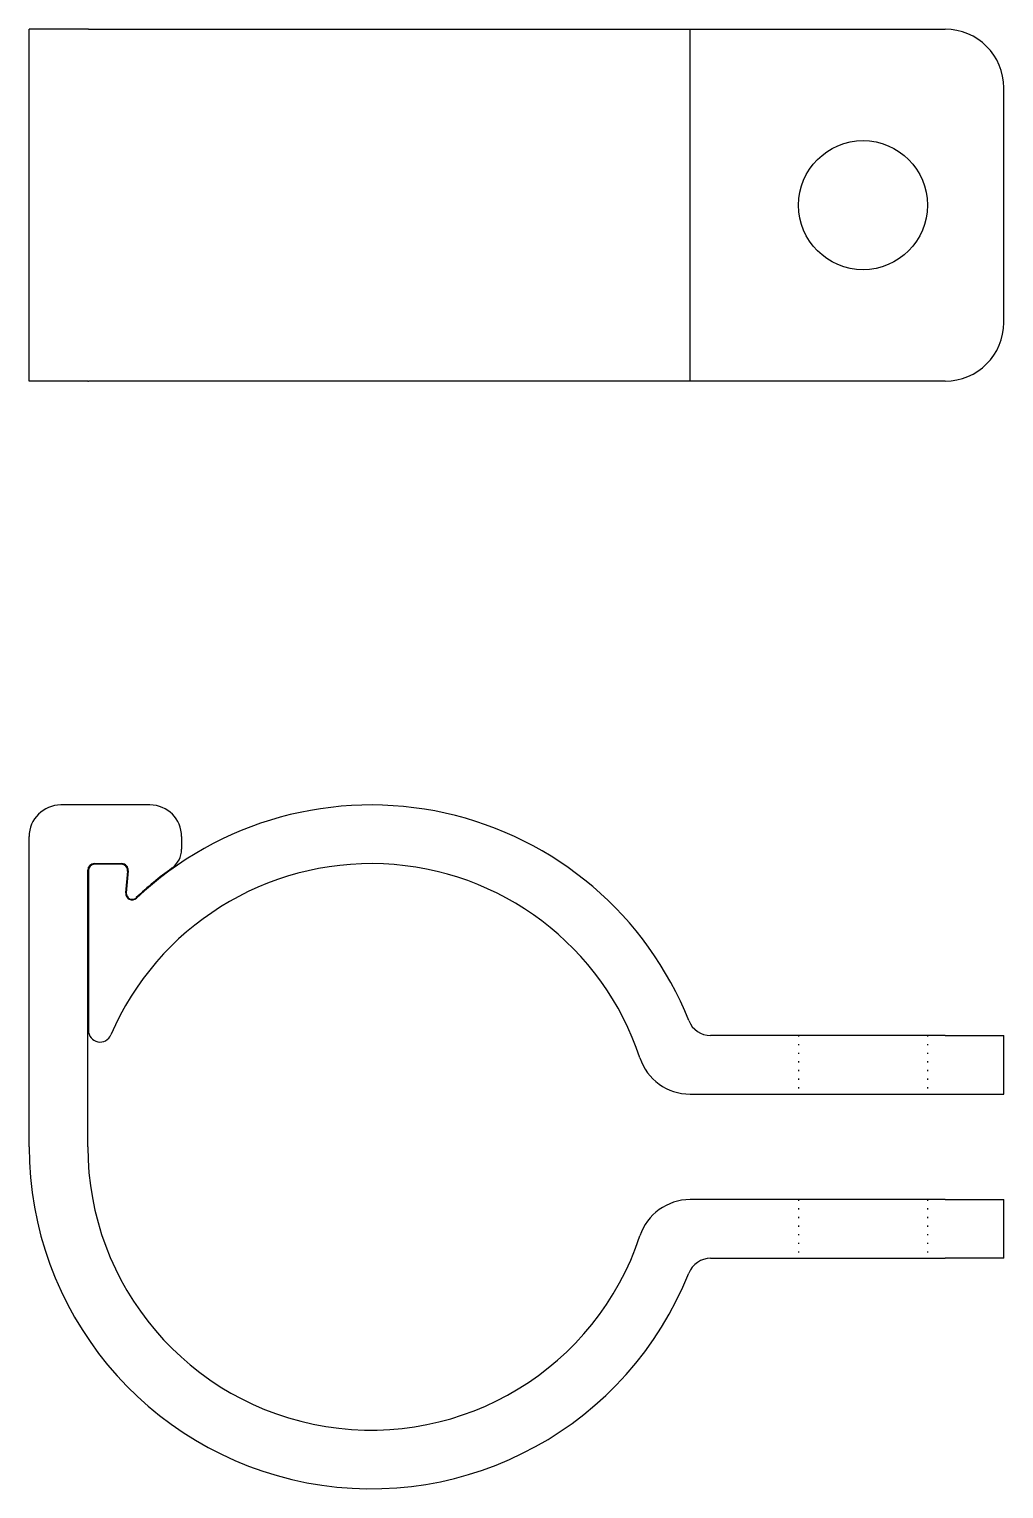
# Model space of a CAD drawing. Header units: millimetres. Extents: x 11 to 94, y 1 to 125.
import ezdxf

# ---------------------------------------------------------------- set-up
doc = ezdxf.new("R2010")
doc.units = ezdxf.units.MM
doc.linetypes.add('DOT2', pattern=[0.635, 0, -0.635])
doc.layers.add('TRACO__INVISIVEL', color=4, linetype='DOT2')

msp = doc.modelspace()

# ---------------------------------------------------------------- linework, layer by layer
at = {"color": 7, "linetype": 'Continuous', "lineweight": 25}
for p, q in [((11.19, 95.35), (11.19, 125.35)), ((16.19, 125.35), (11.19, 125.35)), ((16.24, 125.35), (16.19, 125.35)), ((16.24, 125.35), (18.16, 125.35)), ((18.16, 125.35), (63.27, 125.35)), ((63.27, 125.35), (67.54, 125.35)), ((67.54, 95.35), (67.54, 125.35)), ((67.54, 125.35), (89.29, 125.35)), ((94.29, 100.35), (94.29, 120.35)), ((16.19, 95.35), (11.19, 95.35)), ((16.19, 95.35), (16.24, 95.35)), ((18.16, 95.35), (16.24, 95.35)), ((63.27, 95.35), (18.16, 95.35)), ((67.54, 95.35), (63.27, 95.35)), ((89.29, 95.35), (67.54, 95.35)), ((21.49, 59.21), (13.89, 59.21)), ((11.19, 30.06), (11.19, 56.51)), ((24.19, 56.51), (24.19, 55.44)), ((16.19, 30.06), (16.19, 53.66)), ((16.24, 53.61), (16.24, 40)), ((16.74, 54.21), (19.09, 54.21)), ((19.04, 54.16), (16.79, 54.16)), ((19.42, 51.72), (19.59, 53.56)), ((19.64, 53.61), (19.47, 51.71)), ((89.29, 39.56), (69.29, 39.56)), ((89.29, 39.56), (94.29, 39.56)), ((94.29, 34.56), (94.29, 39.56)), ((67.54, 34.56), (89.29, 34.56)), ((89.29, 34.56), (94.29, 34.56)), ((89.29, 25.56), (67.54, 25.56)), ((89.29, 25.56), (94.29, 25.56)), ((94.29, 20.56), (94.29, 25.56)), ((69.29, 20.56), (89.29, 20.56)), ((94.29, 20.56), (89.29, 20.56))]:
    msp.add_line(p, q, dxfattribs=at)
msp.add_circle((82.29, 110.35), 5.5, dxfattribs=at)
for centre, radius, start, end in [((89.29, 120.35), 5, 0, 90), ((89.29, 100.35), 5, 270, 0), ((13.89, 56.51), 2.7, 90, 180), ((40.34, 30.06), 29.15, 21.6651, 133.3031), ((21.49, 56.51), 2.7, 0, 90), ((22.19, 55.44), 2, 305.5724, 0), ((16.74, 53.66), 0.55, 90, 180), ((16.79, 53.61), 0.55, 90, 180), ((40.34, 30.06), 24.15, 18.3087, 156.7062), ((19.04, 53.61), 0.55, 355, 90), ((19.09, 53.66), 0.55, 355, 90), ((40.34, 30.06), 29.2, 125.5724, 133.3031), ((19.97, 51.67), 0.55, 175, 313.3031), ((19.97, 51.67), 0.5, 175, 313.3031), ((17.24, 40), 1, 180, 336.7062), ((69.29, 41.56), 2, 201.6651, 270), ((67.54, 39.06), 4.5, 198.3087, 270), ((40.34, 30.06), 29.15, 180, 338.3349), ((40.34, 30.06), 24.15, 180, 341.6913), ((67.54, 21.06), 4.5, 90, 161.6913), ((69.29, 18.56), 2, 90, 158.3349)]:
    msp.add_arc(centre, radius, start, end, dxfattribs=at)
at = {"layer": 'TRACO__INVISIVEL'}
for p, q in [((76.79, 39.56), (76.79, 34.56)), ((87.79, 39.56), (87.79, 34.56)), ((76.79, 25.56), (76.79, 20.56)), ((87.79, 25.56), (87.79, 20.56))]:
    msp.add_line(p, q, dxfattribs=at)

doc.saveas('drawing.dxf')
